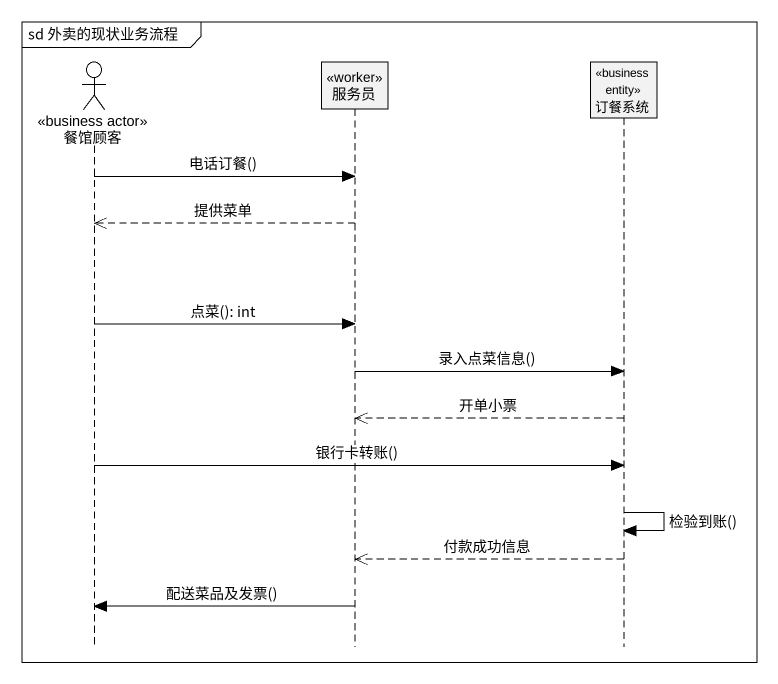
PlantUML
@startuml
mainframe sd 外卖的现状业务流程
hide footbox
actor 餐馆顾客 <<business actor>>
participant 服务员 <<worker>>
participant 订餐系统 <<business entity>>

餐馆顾客 -> 服务员 : 电话订餐()
服务员 -->> 餐馆顾客 : 提供菜单
餐馆顾客 -> 服务员 : 点菜(): int
服务员 -> 订餐系统 : 录入点菜信息()
订餐系统 -->> 服务员 : 开单小票
餐馆顾客 -> 订餐系统 : 银行卡转账()
订餐系统 -> 订餐系统 : 检验到账()
订餐系统 -->> 服务员 : 付款成功信息
服务员 -> 餐馆顾客 : 配送菜品及发票()
@enduml
